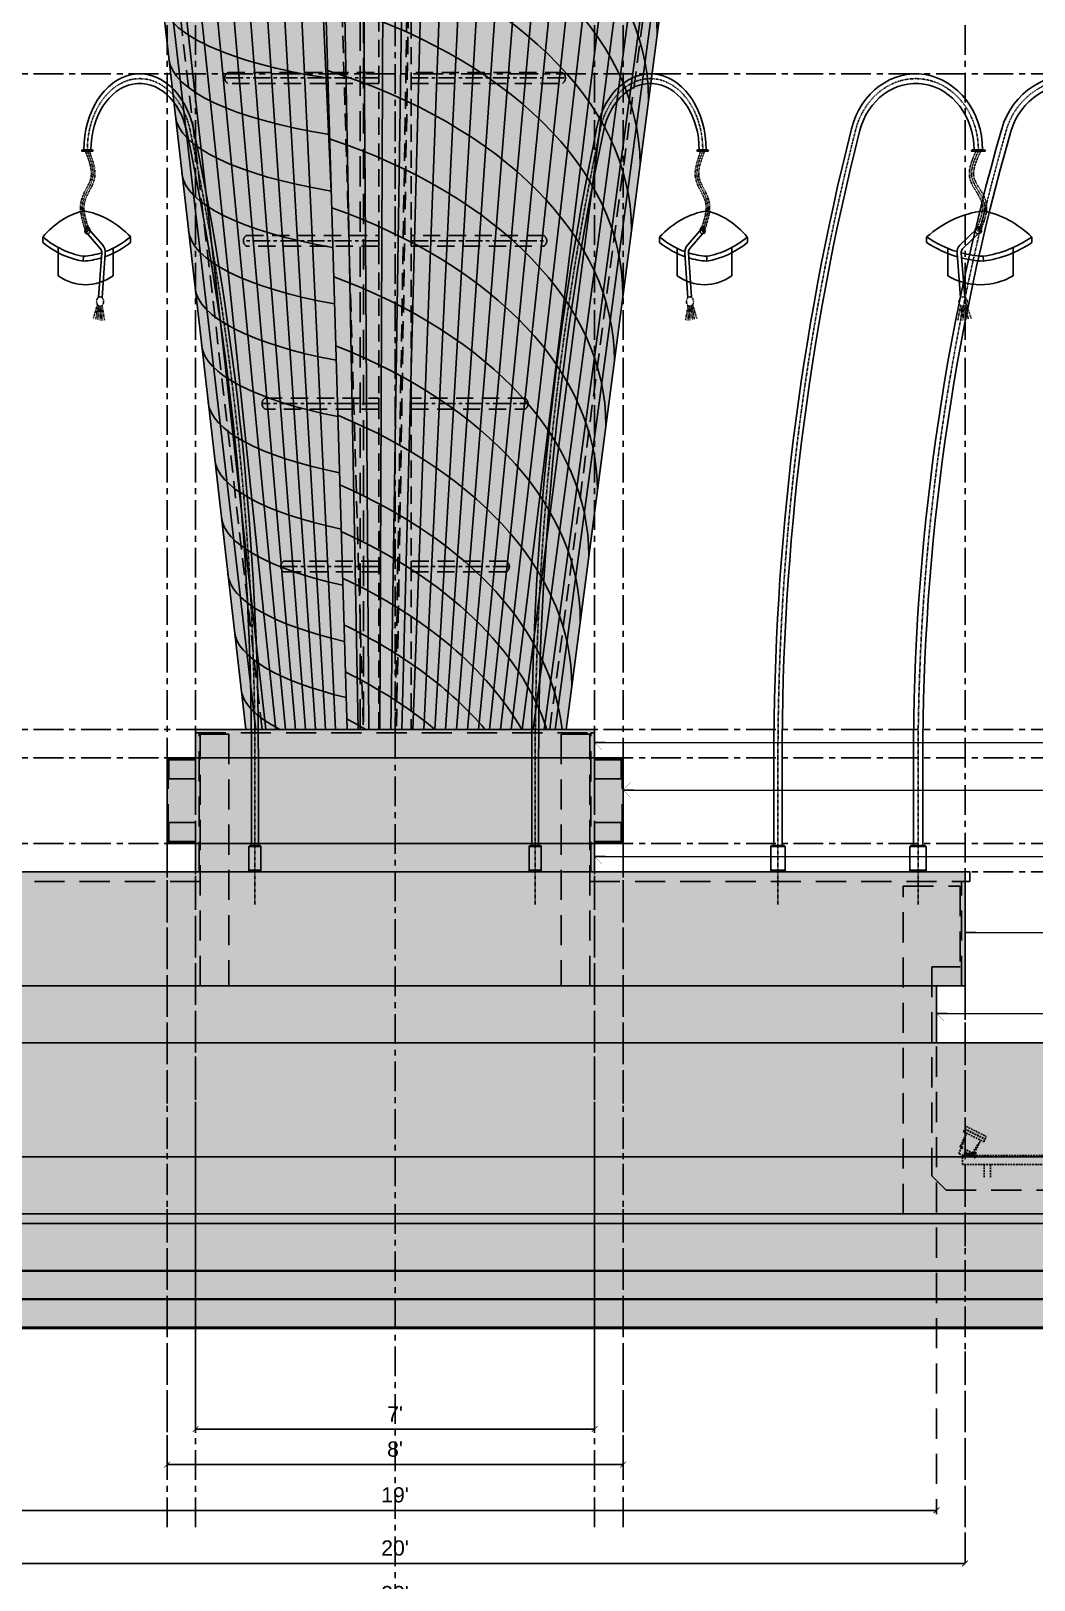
# Model space of a CAD drawing. Header units: inches. Extents: x 50027 to 54188, y -4291 to 1318.
# Drawn here: x 51732.9 to 51944.1, y 677.1 to 1003.3 of the extents above; entities that cross this region are included whole.
import ezdxf

# ---------------------------------------------------------------- set-up
doc = ezdxf.new("R2010")
doc.units = ezdxf.units.IN
doc.linetypes.add('CENTER', pattern=[2, 1.25, -0.25, 0.25, -0.25])
doc.linetypes.add('HIDDEN', pattern=[9.525, 6.35, -3.175])
for name, color, linetype, lineweight in [('05--TEXT-3', 3, 'Continuous', 35), ('06--LINE-4', 4, 'Continuous', 40), ('06--LINE-5', 5, 'Continuous', 50), ('07--DIM-2', 2, 'Continuous', 25)]:
    doc.layers.add(name, color=color, linetype=linetype, lineweight=lineweight)
for name, color, linetype in [('06--LINE-1 HID', 2, 'HIDDEN'), ('06--LINE-2', 2, 'Continuous'), ('06--LINE-3', 3, 'Continuous'), ('axes', 40, 'CENTER'), ('PROIETTORI', 175, 'Continuous'), ('ROAD CL', 251, 'CENTER'), ('roads & footpath', 161, 'Continuous'), ('WALL HATCH EXIST', 253, 'Continuous'), ('water hatch', 121, 'Continuous')]:
    doc.layers.add(name, color=color, linetype=linetype)
doc.styles.add('3-16', font='arial.ttf')
doc.styles.add('TIME NEW', font='times.ttf')
doc.dimstyles.new('3-8 LEADER', dxfattribs={"dimscale": 0.4, "dimtxt": 8, "dimasz": 4, "dimexe": 6, "dimexo": 6, "dimgap": 0, "dimtad": 0, "dimdec": 0, "dimzin": 12, "dimdsep": 46, "dimlunit": 4, "dimtxsty": 'TIME NEW', "dimblk": 'DIM AERO', "dimcen": 0, "dimdle": 20, "dimclrd": 1, "dimclre": 9, "dimclrt": 2, "dimadec": 0, "dimazin": 0, "dimtfac": 1, "dimtdec": 0, "dimtofl": 0, "dimtmove": 1, "dimatfit": 3, "dimldrblk": 'DIM AERO', "dimfxl": 1, "dimtvp": 0.75, "dimtolj": 1, "dimtzin": 12, "dimlwd": 18, "dimlwe": 18, "dimarcsym": 1})
doc.dimstyles.new('Copy of 3-8', dxfattribs={"dimscale": 0.4, "dimtxt": 8, "dimasz": 3, "dimexe": 2, "dimexo": 2, "dimgap": 4, "dimtad": 1, "dimdec": 4, "dimzin": 0, "dimdsep": 46, "dimlunit": 4, "dimtxsty": '3-16', "dimblk": 'ARCHTICK', "dimcen": 12, "dimclrd": 1, "dimclre": 252, "dimclrt": 2, "dimadec": 3, "dimazin": 0, "dimtfac": 1, "dimtdec": 4, "dimtofl": 0, "dimtmove": 2, "dimatfit": 3, "dimldrblk": 'AERO', "dimfxl": 0.18, "dimtolj": 1, "dimtzin": 0, "dimarcsym": 1})

# ---------------------------------------------------------------- blocks, each defined once
blk = doc.blocks.new('Street Lamp 3_side_cad-block.com')
at = {"color": 0, "linetype": 'ByBlock'}
for p, q in [((1550, 5067), (1543, 5058)), ((1543, 5058), (1656, 5058)), ((1550, 5067), (1650, 5067)), ((1656, 5058), (1650, 5067)), ((1187, 4455), (1187, 4417)), ((2026, 4455), (2026, 4416)), ((1638, 4320), (1640, 4287)), ((-50, 185), (-57, 177)), ((-57, 177), (-57, 12)), ((-57, 177), (57, 177)), ((-50, 185), (50, 185)), ((57, 177), (50, 185)), ((57, 177), (57, 12)), ((-57, 12), (57, 12)), ((-57, 12), (-57, 0)), ((-57, 0), (57, 0)), ((57, 12), (57, 0))]:
    blk.add_line(p, q, dxfattribs=at)
for points in [[(-33, 185), (-33, 796, -0.069891), (587, 5214, -0.86935), (1633, 5067)], [(33, 185), (33, 796, -0.069891), (651, 5195, -0.86935), (1566, 5067)], [(1458, 4029), (1430, 4341, -0.243329), (1453, 4398), (1591, 4516, -0.834867), (1613, 4491), (1474, 4372, 0.243329), (1463, 4344), (1492, 4032)], [(1355, 4375), (1355, 4183, 0.240173), (1878, 4183), (1878, 4381)]]:
    blk.add_lwpolyline(points, format="xyb", dxfattribs=at)
for centre, radius, start, end in [((1754, 3709), 938, 97.1041, 127.2467), ((1498, 3843), 808, 49.2203, 80.0416), ((1675, 5266), 946, 238.9425, 254.9086), ((1675, 5266), 980, 240.1095, 255.631), ((1525, 5272), 958, 276.7866, 301.5525), ((1525, 5272), 992, 276.635, 300.3771), ((1675, 5266), 946, 257.0471, 267.7823), ((1675, 5266), 980, 257.6883, 267.9358)]:
    blk.add_arc(centre, radius, start, end, dxfattribs=at)
at = {"layer": 'axes', "ltscale": 0.1}
for p, q in [((1459, 3974), (1436, 3871)), ((1469, 3970), (1459, 3866)), ((1478, 3968), (1477, 3867)), ((1489, 3970), (1501, 3873)), ((1497, 3975), (1520, 3878)), ((1504, 3981), (1543, 3884))]:
    blk.add_line(p, q, dxfattribs=at)
at = {"layer": 'axes'}
blk.add_lwpolyline([(0, -228), (0, 796, -0.069891), (619, 5204, -0.86935), (1600, 5067)], format="xyb", dxfattribs=at)
at = {"layer": 'axes', "ltscale": 0.1}
for centre, radius in [((1600, 4502), 25.6), ((1478, 4002), 33.3)]:
    blk.add_circle(centre, radius, dxfattribs=at)
blk.add_arc((1607, 4519), 25.4, 204.6743, 286.8744, dxfattribs=at)
for points, knots in [([(1581, 5058), (1577, 5051), (1574, 5044), (1561, 5018), (1552, 4998), (1538, 4962), (1533, 4945), (1528, 4915), (1527, 4902), (1529, 4879), (1531, 4869), (1537, 4850), (1541, 4840), (1557, 4809), (1573, 4789), (1601, 4749), (1614, 4729), (1627, 4700), (1630, 4689), (1633, 4667), (1633, 4656), (1628, 4619), (1619, 4591), (1601, 4545), (1593, 4527), (1584, 4509)], [0.228308, 0.228308, 0.228308, 0.228308, 0.860012, 0.860012, 2.580036, 2.580036, 4.048666, 4.048666, 5.185786, 5.185786, 6.0401, 6.0401, 6.894414, 6.894414, 9.013966, 9.013966, 11.133518, 11.133518, 12.342233, 12.342233, 13.550949, 13.550949, 16.161355, 16.161355, 17.7844, 17.7844, 17.7844, 17.7844]), ([(1600, 5058), (1566, 4993), (1501, 4865), (1691, 4706), (1631, 4571), (1600, 4502), (1599, 4500), (1598, 4498), (1597, 4496)], [0, 0, 0, 0, 5.848064, 11.612792, 17.7844, 17.7844, 17.7844, 17.953065, 17.953065, 17.953065, 17.953065]), ([(1618, 5058), (1617, 5056), (1616, 5053), (1615, 5051), (1615, 5051), (1615, 5051), (1614, 5050), (1610, 5041), (1605, 5031), (1591, 5003), (1582, 4985), (1570, 4951), (1565, 4936), (1561, 4908), (1561, 4895), (1564, 4875), (1566, 4867), (1573, 4851), (1578, 4842), (1595, 4813), (1613, 4791), (1637, 4755), (1644, 4743), (1655, 4720), (1659, 4710), (1664, 4690), (1665, 4680), (1667, 4641), (1661, 4613), (1642, 4557), (1630, 4529), (1617, 4499), (1616, 4497), (1615, 4495)], [-0.228644, -0.228644, -0.228644, -0.228644, -0.01599, -0.01599, -0.01599, 0, 0, 0, 0.860141, 0.860141, 2.580423, 2.580423, 4.083382, 4.083382, 5.517358, 5.517358, 6.442004, 6.442004, 7.366651, 7.366651, 9.730705, 9.730705, 10.950053, 10.950053, 11.835595, 11.835595, 12.721136, 12.721136, 15.157543, 15.157543, 17.59395, 17.59395, 17.7844, 17.7844, 17.7844, 17.7844])]:
    blk.add_open_spline(points, degree=3, knots=knots, dxfattribs=at)
blk = doc.blocks.new('DEGREE MONO')
at = {"layer": 'WALL HATCH EXIST'}
h = blk.add_hatch(color=256, dxfattribs=at)
h.dxf.hatch_style = 1
h.set_gradient(color1=(76, 153, 153), color2=(125, 191, 191), rotation=180, one_color=1, tint=0.62, name='CURVED')
edge = h.paths.add_edge_path()
edge.add_ellipse((-68.29, 480), major_axis=(194.22, 0), ratio=0.617863, start_angle=360, end_angle=440.235)
edge.add_line((-35.35, 598.26), (-17.67, 0))
edge.add_line((-17.67, 0), (63, 0))
edge.add_line((63, 0), (125.93, 480))
h = blk.add_hatch(color=256, dxfattribs=at)
h.dxf.hatch_style = 1
h.set_gradient(color1=(76, 153, 153), color2=(214, 214, 214), rotation=180, tint=1, name='CURVED')
edge = h.paths.add_edge_path()
edge.add_ellipse((7.97, 480), major_axis=(117.96, 0), ratio=0.281619, start_angle=543.6981, end_angle=610.7457, ccw=False)
edge.add_line((-109.74, 477.86), (-54.97, 0))
edge.add_line((-54.97, 0), (-17.67, 0))
edge.add_line((-17.67, 0), (-30.93, 448.64))
at = {"color": 251}
for p, q in [((-13.64, 0), (-24.57, 596.92)), ((-13.85, 595.19), (-9.61, 0)), ((-5.57, 0), (-3.2, 593.06)), ((7.36, 590.52), (-1.54, 0)), ((2.49, 0), (17.81, 587.56)), ((28.13, 584.17), (6.53, 0)), ((10.56, 0), (38.29, 580.32)), ((48.25, 576), (14.6, 0)), ((18.63, 0), (57.98, 571.18)), ((67.44, 565.83), (22.66, 0)), ((26.7, 0), (76.56, 559.94)), ((85.28, 553.46), (30.73, 0)), ((34.76, 0), (93.51, 546.38)), ((101.14, 538.66), (38.8, 0)), ((42.83, 0), (108.05, 530.28)), ((114.09, 521.26), (46.86, 0)), ((50.9, 0), (119.07, 511.61)), ((122.81, 501.42), (54.93, 0)), ((58.97, 0), (125.14, 490.82))]:
    blk.add_line(p, q, dxfattribs=at)
at = {"color": 250}
for p, q in [((-51.3, 0), (-106.21, 471.66)), ((-99.63, 466.39), (-47.64, 0)), ((-43.97, 0), (-92.16, 462.44)), ((-84.32, 459.31), (-40.31, 0)), ((-36.64, 0), (-76.26, 456.74)), ((-68.09, 454.61), (-32.98, 0)), ((-29.31, 0), (-59.83, 452.82)), ((-51.51, 451.31), (-25.65, 0)), ((-21.99, 0), (-43.15, 450.06)), ((-34.76, 449.04), (-23.53, 198.13))]:
    blk.add_line(p, q, dxfattribs=at)
at = {"color": 251}
for centre, start_param, end_param in [((-97.66, 256), 6.283185, 7.490197), ((-100.8, 232), 6.283185, 7.468713), ((-103.95, 208), 6.283185, 7.44703), ((-107.1, 184), 6.283185, 7.425132), ((-110.24, 160), 6.283185, 7.403001), ((-113.39, 136), 6.283185, 7.38062), ((-116.53, 112), 6.283185, 7.357966), ((-119.68, 88), 6.283185, 7.335019), ((-122.83, 64), 6.283185, 7.311754), ((-125.97, 40), 6.283185, 7.288144), ((-129.12, 16), 6.283185, 7.26416), ((-132.27, -8), 6.349901, 7.239768), ((-134.36, -24), 6.484543, 7.223262), ((-136.46, -40), 6.623022, 7.206548), ((-138.56, -56), 6.768703, 7.18961), ((-140.66, -72), 6.926686, 7.172437), ((-142.75, -88), 7.106397, 7.155011)]:
    blk.add_ellipse(centre, major_axis=(194.22, 0), ratio=0.617863, start_param=start_param, end_param=end_param, dxfattribs=at)
at = {"color": 250}
for centre, end_param in [((32.15, 269.03), 10.492048), ((34.57, 247.93), 10.474505), ((36.99, 226.83), 10.45678), ((39.41, 205.73), 10.438862), ((41.83, 184.64), 10.420738), ((44.25, 163.54), 10.402394), ((46.66, 142.44), 10.383817), ((49.08, 121.34), 10.36499), ((51.5, 100.25), 10.345896), ((53.92, 79.15), 10.326515), ((56.34, 58.05), 10.306828), ((58.76, 36.95), 10.28681), ((61.18, 15.86), 9.922339)]:
    blk.add_ellipse(centre, major_axis=(117.96, 0), ratio=0.281619, start_param=9.452686, end_param=end_param, dxfattribs=at)
at = {"layer": '06--LINE-1 HID'}
for p, q in [((-29.35, 598.26), (-11.67, 0)), ((-48.97, 0), (-103.99, 480)), ((57, 0), (120.25, 482.45)), ((0, 0), (7.42, 446.78)), ((0.55, 1.21), (7.97, 447.99))]:
    blk.add_line(p, q, dxfattribs=at)
at = {"layer": '06--LINE-1 HID', "color": 1}
blk.add_lwpolyline([(-6, 480), (6, 480), (6, 0), (-6, 0)], close=True, dxfattribs=at)
for points in [[(-61.65, 242), (-6, 242), (-6, 238), (-61.65, 238, -0.557898)], [(61.65, 242), (6, 242), (6, 238), (61.65, 238, 0.557898)], [(-54.77, 182), (-6, 182), (-6, 178), (-54.77, 178, -0.557898)], [(54.77, 182), (6, 182), (6, 178), (54.77, 178, 0.557898)], [(-47.89, 122), (-6, 122), (-6, 118), (-47.89, 118, -0.557898)], [(47.89, 122), (6, 122), (6, 118), (47.89, 118, 0.557898)], [(-41.01, 62), (-6, 62), (-6, 58), (-41.01, 58, -0.557898)], [(41.01, 62), (6, 62), (6, 58), (41.01, 58, 0.557898)]]:
    blk.add_lwpolyline(points, format="xyb", close=True, dxfattribs=at)
at = {"layer": '06--LINE-2'}
blk.add_line((-54.97, 0), (-109.99, 480), dxfattribs=at)
at = {"layer": '06--LINE-3'}
for p, q in [((-35.35, 598.26), (-17.67, 0)), ((63, 0), (125.93, 480))]:
    blk.add_line(p, q, dxfattribs=at)
at = {"layer": 'ROAD CL', "color": 1, "ltscale": 5}
for p, q in [((-6, 240), (-62.76, 240)), ((6, 240), (62.76, 240)), ((-6, 180), (-55.88, 180)), ((6, 180), (55.88, 180)), ((-6, 120), (-49.01, 120)), ((6, 120), (49.01, 120)), ((-6, 60), (-42.13, 60)), ((6, 60), (42.13, 60))]:
    blk.add_line(p, q, dxfattribs=at)
blk = doc.blocks.new('_ArchTick')
at = {"color": 0, "const_width": 0.15}
blk.add_lwpolyline([(-0.5, -0.5), (0.5, 0.5)], dxfattribs=at)
blk = doc.blocks.new('*D23')
at = {"layer": '07--DIM-2', "color": 252, "linetype": 'HIDDEN', "lineweight": -2, "transparency": 16777216}
for p, q in [((51761.55, 831.44), (51761.55, 700.65)), ((51857.55, 831.44), (51857.55, 700.65))]:
    blk.add_line(p, q, dxfattribs=at)
at = {"layer": '07--DIM-2', "color": 1, "lineweight": -2, "transparency": 16777216}
blk.add_line((51761.55, 701.45), (51857.55, 701.45), dxfattribs=at)
at = {"layer": 'Defpoints', "color": 0, "transparency": 16777216}
for p in [(51761.55, 832.24), (51857.55, 832.24), (51857.55, 701.45)]:
    blk.add_point(p, dxfattribs=at)
at = {"layer": '07--DIM-2', "color": 1, "lineweight": -2, "transparency": 16777216, "xscale": 1.2, "yscale": 1.2, "zscale": 1.2, "rotation": 180}
blk.add_blockref('_ArchTick', (51761.55, 701.45), dxfattribs=at)
at = {"layer": '07--DIM-2', "color": 1, "lineweight": -2, "transparency": 16777216, "xscale": 1.2, "yscale": 1.2, "zscale": 1.2}
blk.add_blockref('_ArchTick', (51857.55, 701.45), dxfattribs=at)
at = {"layer": '07--DIM-2', "color": 2, "transparency": 16777216, "insert": (51809.55, 704.69), "char_height": 3.2, "attachment_point": 5, "style": '3-16'}
blk.add_mtext("\\A1;8'", dxfattribs=at)
blk = doc.blocks.new('AERO')
blk.add_line((0, 0), (-1, 0))
blk.add_lwpolyline([(-0.71, 0.71), (0, 0), (-0.71, -0.71)])
blk = doc.blocks.new('*D24')
at = {"layer": '07--DIM-2', "color": 252, "linetype": 'HIDDEN', "lineweight": -2, "transparency": 16777216}
for p, q in [((51689.55, 801.44), (51689.55, 679.84)), ((51929.55, 801.44), (51929.55, 679.84))]:
    blk.add_line(p, q, dxfattribs=at)
at = {"layer": '07--DIM-2', "color": 1, "lineweight": -2, "transparency": 16777216}
blk.add_line((51689.55, 680.64), (51929.55, 680.64), dxfattribs=at)
at = {"layer": 'Defpoints', "color": 0, "transparency": 16777216}
for p in [(51689.55, 802.24), (51929.55, 802.24), (51929.55, 680.64)]:
    blk.add_point(p, dxfattribs=at)
at = {"layer": '07--DIM-2', "color": 1, "lineweight": -2, "transparency": 16777216, "xscale": 1.2, "yscale": 1.2, "zscale": 1.2, "rotation": 180}
blk.add_blockref('_ArchTick', (51689.55, 680.64), dxfattribs=at)
at = {"layer": '07--DIM-2', "color": 1, "lineweight": -2, "transparency": 16777216, "xscale": 1.2, "yscale": 1.2, "zscale": 1.2}
blk.add_blockref('_ArchTick', (51929.55, 680.64), dxfattribs=at)
at = {"layer": '07--DIM-2', "color": 2, "transparency": 16777216, "insert": (51809.55, 683.87), "char_height": 3.2, "attachment_point": 5, "style": '3-16'}
blk.add_mtext("\\A1;20'", dxfattribs=at)
blk = doc.blocks.new('*D52')
at = {"layer": '07--DIM-2', "color": 252, "linetype": 'HIDDEN', "lineweight": -2, "transparency": 16777216}
for p, q in [((51605.55, 765.44), (51605.55, 657.86)), ((52013.55, 765.44), (52013.55, 657.86))]:
    blk.add_line(p, q, dxfattribs=at)
at = {"layer": '07--DIM-2', "color": 1, "lineweight": -2, "transparency": 16777216}
blk.add_line((52013.55, 658.66), (51605.55, 658.66), dxfattribs=at)
at = {"layer": 'Defpoints', "color": 0, "transparency": 16777216}
for p in [(51605.55, 766.24), (52013.55, 766.24), (51605.55, 658.66)]:
    blk.add_point(p, dxfattribs=at)
at = {"layer": '07--DIM-2', "color": 1, "lineweight": -2, "transparency": 16777216, "xscale": 1.2, "yscale": 1.2, "zscale": 1.2, "rotation": 180}
blk.add_blockref('_ArchTick', (51605.55, 658.66), dxfattribs=at)
at = {"layer": '07--DIM-2', "color": 1, "lineweight": -2, "transparency": 16777216, "xscale": 1.2, "yscale": 1.2, "zscale": 1.2}
blk.add_blockref('_ArchTick', (52013.55, 658.66), dxfattribs=at)
at = {"layer": '07--DIM-2', "color": 2, "transparency": 16777216, "insert": (51809.55, 661.9), "char_height": 3.2, "attachment_point": 5, "style": '3-16'}
blk.add_mtext("\\A1;34'", dxfattribs=at)
blk = doc.blocks.new('*D53')
at = {"layer": '07--DIM-2', "color": 252, "linetype": 'HIDDEN', "lineweight": -2, "transparency": 16777216}
for p, q in [((51611.55, 759.44), (51611.55, 670.25)), ((52007.55, 759.44), (52007.55, 670.25))]:
    blk.add_line(p, q, dxfattribs=at)
at = {"layer": '07--DIM-2', "color": 1, "lineweight": -2, "transparency": 16777216}
blk.add_line((51611.55, 671.05), (52007.55, 671.05), dxfattribs=at)
at = {"layer": 'Defpoints', "color": 0, "transparency": 16777216}
for p in [(51611.55, 760.24), (52007.55, 760.24), (52007.55, 671.05)]:
    blk.add_point(p, dxfattribs=at)
at = {"layer": '07--DIM-2', "color": 1, "lineweight": -2, "transparency": 16777216, "xscale": 1.2, "yscale": 1.2, "zscale": 1.2, "rotation": 180}
blk.add_blockref('_ArchTick', (51611.55, 671.05), dxfattribs=at)
at = {"layer": '07--DIM-2', "color": 1, "lineweight": -2, "transparency": 16777216, "xscale": 1.2, "yscale": 1.2, "zscale": 1.2}
blk.add_blockref('_ArchTick', (52007.55, 671.05), dxfattribs=at)
at = {"layer": '07--DIM-2', "color": 2, "transparency": 16777216, "insert": (51809.55, 674.28), "char_height": 3.2, "attachment_point": 5, "style": '3-16'}
blk.add_mtext("\\A1;33'", dxfattribs=at)
blk = doc.blocks.new('*D54')
at = {"layer": '07--DIM-2', "color": 252, "linetype": 'HIDDEN', "lineweight": -2, "transparency": 16777216}
for p, q in [((51695.55, 789.44), (51695.55, 691.02)), ((51923.55, 789.44), (51923.55, 691.02))]:
    blk.add_line(p, q, dxfattribs=at)
at = {"layer": '07--DIM-2', "color": 1, "lineweight": -2, "transparency": 16777216}
blk.add_line((51695.55, 691.82), (51923.55, 691.82), dxfattribs=at)
at = {"layer": 'Defpoints', "color": 0, "transparency": 16777216}
for p in [(51695.55, 790.24), (51923.55, 790.24), (51923.55, 691.82)]:
    blk.add_point(p, dxfattribs=at)
at = {"layer": '07--DIM-2', "color": 1, "lineweight": -2, "transparency": 16777216, "xscale": 1.2, "yscale": 1.2, "zscale": 1.2, "rotation": 180}
blk.add_blockref('_ArchTick', (51695.55, 691.82), dxfattribs=at)
at = {"layer": '07--DIM-2', "color": 1, "lineweight": -2, "transparency": 16777216, "xscale": 1.2, "yscale": 1.2, "zscale": 1.2}
blk.add_blockref('_ArchTick', (51923.55, 691.82), dxfattribs=at)
at = {"layer": '07--DIM-2', "color": 2, "transparency": 16777216, "insert": (51809.55, 695.06), "char_height": 3.2, "attachment_point": 5, "style": '3-16'}
blk.add_mtext("\\A1;19'", dxfattribs=at)
blk = doc.blocks.new('*D55')
at = {"layer": '07--DIM-2', "color": 252, "linetype": 'HIDDEN', "lineweight": -2, "transparency": 16777216}
for p, q in [((51767.55, 825.44), (51767.55, 708.11)), ((51851.55, 825.44), (51851.55, 708.11))]:
    blk.add_line(p, q, dxfattribs=at)
at = {"layer": '07--DIM-2', "color": 1, "lineweight": -2, "transparency": 16777216}
blk.add_line((51767.55, 708.91), (51851.55, 708.91), dxfattribs=at)
at = {"layer": 'Defpoints', "color": 0, "transparency": 16777216}
for p in [(51767.55, 826.24), (51851.55, 826.24), (51851.55, 708.91)]:
    blk.add_point(p, dxfattribs=at)
at = {"layer": '07--DIM-2', "color": 1, "lineweight": -2, "transparency": 16777216, "xscale": 1.2, "yscale": 1.2, "zscale": 1.2, "rotation": 180}
blk.add_blockref('_ArchTick', (51767.55, 708.91), dxfattribs=at)
at = {"layer": '07--DIM-2', "color": 1, "lineweight": -2, "transparency": 16777216, "xscale": 1.2, "yscale": 1.2, "zscale": 1.2}
blk.add_blockref('_ArchTick', (51851.55, 708.91), dxfattribs=at)
at = {"layer": '07--DIM-2', "color": 2, "transparency": 16777216, "insert": (51809.55, 712.11), "char_height": 3.2, "attachment_point": 5, "style": '3-16'}
blk.add_mtext("\\A1;7'", dxfattribs=at)
blk = doc.blocks.new('FOUNTAIN')
at = {"layer": 'PROIETTORI', "linetype": 'ByBlock'}
for p, q in [((1017.2, 206.6, -1.1), (946.2, 171.4, -1.1)), ((950.5, 162.7, -1.1), (946.2, 171.4, -1.1)), ((1021.5, 197.9, -1.1), (950.5, 162.7, -1.1)), ((1022, 196.9, -1.1), (951, 161.6, -1.1)), ((1026.4, 188.1, -1.1), (955.3, 152.9, -1.1)), ((1033.2, 132.7, -1.1), (1016.2, 183.1, -1.1)), ((1037.6, 137.8, -1.1), (1018, 177.2, -1.1)), ((1026.4, 188.1, -1.1), (1022, 196.9, -1.1)), ((955.3, 152.9, -1.1), (951, 161.6, -1.1)), ((995.4, 113.9, -1.1), (965.5, 157.9, -1.1)), ((988.6, 113.5, -1.1), (969.1, 153, -1.1)), ((981.9, 100.3, -1.1), (984.9, 114.1, -1.1)), ((1004.8, 112.6, -1.1), (982.4, 101.5, -1.1)), ((983.8, 116.4, -1.1), (983.8, 104.4, -1.1)), ((985.2, 113.5, -1.1), (984.9, 114.1, -1.1)), ((1009.1, 104.1, -1.1), (986.6, 113, -1.1)), ((990.6, 115, -1.1), (990.6, 104.4, -1.1)), ((995.4, 113.9, -1.1), (992.2, 112.3, -1.1)), ((1033.2, 132.7, -1.1), (995.4, 113.9, -1.1)), ((995.4, 113.9, -1.1), (997.7, 109.1, -1.1)), ((1002, 100.6, -1.1), (1004.3, 115.8, -1.1)), ((1006.3, 112.2, -1.1), (1009.5, 105.5, -1.1)), ((1020.4, 100.8, -1.1), (1007.9, 114.6, -1.1)), ((1015.8, 115.4, -1.1), (1015.5, 111.1, -1.1)), ((1015.5, 111.1, -1.1), (1019, 108.8, -1.1)), ((1019.6, 117.3, -1.1), (1015.8, 115.4, -1.1)), ((1023.2, 114.9, -1.1), (1019.6, 117.3, -1.1)), ((1021.9, 110.2, -1.1), (1022.9, 110.7, -1.1)), ((1022.9, 110.7, -1.1), (1023.2, 114.9, -1.1)), ((1041, 111, -1.1), (1023.5, 102.4, -1.1)), ((1033.2, 132.7, -1.1), (1036.4, 134.2, -1.1)), ((1033.2, 132.7, -1.1), (1042.2, 114.6, -1.1)), ((932.2, 72.7, -1.1), (932.2, 27.7, -1.1)), ((953.4, 72.7, -1.1), (953.4, 27.7, -1.1))]:
    blk.add_line(p, q, dxfattribs=at)
at = {"layer": 'PROIETTORI', "linetype": 'ByBlock', "elevation": -1.1}
blk.add_lwpolyline([(987.6, 100.5), (989.1, 99.3), (988.7, 117.3), (986.9, 116.6), (985.3, 97.9), (985.7, 99.9)], close=True, dxfattribs=at)
blk.add_lwpolyline([(541, 72.7), (1029.8, 72.7), (1029.8, 104.4), (541, 104.4)], dxfattribs=at)
at = {"layer": 'PROIETTORI', "linetype": 'ByBlock'}
blk.add_circle((987.2, 98.6, -1.1), 1.72, dxfattribs=at)
for centre, radius, start, end in [((986.2, 113.9, -1.1), 1.06, 206.3728, 296.3728), ((991, 114.7, -1.1), 2.64, 206.3728, 296.3728), ((1006.7, 117, -1.1), 2.64, 206.3728, 296.3728), ((1005.3, 111.7, -1.1), 1.06, 26.3728, 116.3728), ((1019.4, 113, -1.1), 2.64, 325.4167, 251.28), ((1019.4, 113, -1.1), 1.59, 25.9383, 205.9383), ((1035.2, 136.6, -1.1), 2.64, 296.3728, 26.3728), ((1039.8, 113.4, -1.1), 2.64, 296.3728, 26.3728), ((982.9, 100.6, -1.1), 1.06, 116.3728, 194.3703), ((1008.6, 105.1, -1.1), 1.06, 296.3728, 26.3728)]:
    blk.add_arc(centre, radius, start, end, dxfattribs=at)
for points, knots in [([(1017.9, 112.4, -1.1), (1018.8, 109.6, -1.1), (1020.6, 104, -1.1), (1020.3, 117.7, -1.1), (1014.9, 104.4, -1.1)], [0, 0, 0, 0, 16.740656, 33.286525, 33.286525, 33.286525, 33.286525]), ([(1020.8, 113.7, -1.1), (1021.1, 113, -1.1), (1021.2, 112.6, -1.1), (1021.5, 111.6, -1.1), (1021.7, 110.9, -1.1), (1022.2, 109.1, -1.1), (1022.5, 108.1, -1.1), (1022.9, 106.2, -1.1), (1023.1, 105.4, -1.1), (1023.3, 103.4, -1.1), (1023.4, 102.3, -1.1), (1023.5, 99.9, -1.1), (1023.4, 98.7, -1.1), (1023.1, 117.1, -1.1), (1023.1, 116.8, -1.1), (1018.8, 104.4, -1.1)], [0, 0, 0, 0, 2.046107, 2.046107, 6.138321, 6.138321, 11.916812, 11.916812, 16.054552, 16.054552, 21.748352, 21.748352, 27.442153, 27.442153, 29.191208, 29.191208, 29.191208, 29.191208])]:
    blk.add_open_spline(points, degree=3, knots=knots, dxfattribs=at)
blk = doc.blocks.new('DIM AERO')
at = {"color": 2}
blk.add_line((0, 0), (-1.41, 0), dxfattribs=at)
at = {"color": 2, "const_width": 0.01}
blk.add_lwpolyline([(-1, -1), (0, 0), (-1, 1)], dxfattribs=at)

msp = doc.modelspace()

# ---------------------------------------------------------------- hatches: boundary and pattern name
at = {"layer": 'water hatch'}
h = msp.add_hatch(color=256, dxfattribs=at)
h.dxf.hatch_style = 1
h.set_gradient(color1=(173, 173, 173), color2=(61, 61, 61), one_color=1, tint=0.24, name='INVCYLINDER')
h.paths.add_polyline_path([(51767.55147, 856.2442), (51851.55147, 856.2442), (51851.55147, 850.2442), (51767.55147, 850.2442)])
h.paths.add_polyline_path([(51767.55147, 832.2442), (51851.55147, 832.2442), (51851.55147, 826.2442), (51767.55147, 826.2442)])
h = msp.add_hatch(color=256, dxfattribs=at)
h.dxf.hatch_style = 1
h.set_gradient(color1=(0, 95, 127), color2=(235, 250, 255), one_color=1, tint=0.96, name='CYLINDER')
h.paths.add_polyline_path([(51761.55147, 850.2442), (51857.55147, 850.2442), (51857.55147, 832.2442), (51761.55147, 832.2442)])
h = msp.add_hatch(color=256, dxfattribs=at)
h.dxf.hatch_style = 1
h.set_gradient(color1=(132, 132, 132), color2=(163, 163, 163), one_color=1, tint=0.64, name='CYLINDER')
h.paths.add_polyline_path([(51689.55147, 826.2442), (51929.55147, 826.2442), (51929.55147, 802.2442), (51689.55147, 802.2442)])
h = msp.add_hatch(color=256, dxfattribs=at)
h.dxf.hatch_style = 1
h.set_gradient(color1=(132, 132, 132), color2=(163, 163, 163), one_color=1, tint=0.64, name='CYLINDER')
h.paths.add_polyline_path([(51695.55147, 802.2442), (51923.55147, 802.2442), (51923.55147, 790.2442), (51695.55147, 790.2442)])
h = msp.add_hatch(color=256, dxfattribs=at)
h.dxf.hatch_style = 1
h.set_gradient(color1=(132, 132, 132), one_color=1, tint=1, name='CYLINDER')
h.paths.add_polyline_path([(51611.55147, 766.2442), (52007.55147, 766.2442), (52007.55147, 754.2442), (51611.55147, 754.2442)])
h.paths.add_polyline_path([(51605.55147, 790.2442), (52013.55147, 790.2442), (52013.55147, 766.2442), (51605.55147, 766.2442)])
h = msp.add_hatch(color=256, dxfattribs=at)
h.dxf.hatch_style = 1
h.set_gradient(color1=(173, 173, 173), color2=(163, 163, 163), one_color=1, tint=0.64, name='INVCYLINDER')
h.paths.add_polyline_path([(51569.55147, 754.2442), (52049.55147, 754.2442), (52049.55147, 752.2442), (51569.55147, 752.2442)])
h = msp.add_hatch(dxfattribs=at)
h.set_pattern_fill('GRASS', color=62, scale=0.05)
h.set_pattern_definition([(90, (-2543.1744, 4597.8953), (-0.898025612, 0.898025612), [0.238125, -1.557926224]), (45, (-2543.1744, 4597.8953), (-0.898025612, 0.898025612), [0.238125, -1.031875]), (135, (-2543.1744, 4597.8953), (-0.898025612, -0.898025612), [0.238125, -1.031875])])
h.paths.add_polyline_path([(51569.55147, 752.2442), (51491.55147, 742.24418), (52127.55137, 742.2442), (52049.55147, 752.2442)])
h = msp.add_hatch(color=256, dxfattribs=at)
h.dxf.hatch_style = 1
h.set_gradient(color1=(173, 173, 173), color2=(163, 163, 163), one_color=1, tint=0.64, name='INVCYLINDER')
h.paths.add_polyline_path([(51485.55147, 742.2442), (52133.55147, 742.2442), (52133.55147, 736.2442), (51485.55147, 736.2442)])
h = msp.add_hatch(color=256, dxfattribs=at)
h.dxf.hatch_style = 1
h.set_gradient(color1=(173, 173, 173), color2=(163, 163, 163), one_color=1, tint=0.64, name='INVCYLINDER')
h.paths.add_polyline_path([(51413.55147, 736.2442), (52205.55147, 736.2442), (52205.55147, 730.2442), (51413.55147, 730.2442)])

# ---------------------------------------------------------------- linework, layer by layer
at = {"layer": '06--LINE-1 HID', "color": 5}
msp.add_lwpolyline([(51802.23988, 1111.84411), (51802.88005, 1111.84411), (51802.88005, 856.2442), (51802.23988, 856.2442)], close=True, dxfattribs=at)
at = {"layer": '06--LINE-1 HID', "color": 150}
for points in [[(51851.55147, 855.4942), (51851.55147, 856.2442), (51767.55147, 856.2442), (51767.55147, 855.4942)], [(51768.30147, 855.4942), (51767.55147, 855.4942), (51767.55147, 826.2442), (51768.30147, 826.2442)], [(51774.55147, 802.2442), (51768.55147, 802.2442), (51768.55147, 855.2442), (51774.55147, 855.2442)], [(51844.55147, 802.2442), (51850.55147, 802.2442), (51850.55147, 855.2442), (51844.55147, 855.2442)], [(51850.80147, 855.4942), (51851.55147, 855.4942), (51851.55147, 826.2442), (51850.80147, 826.2442)], [(51767.30147, 832.2442), (51761.55147, 832.2442), (51761.55147, 850.2442), (51767.30147, 850.2442), (51767.30147, 849.8442), (51767.10147, 849.8442), (51767.10147, 850.0442), (51761.75147, 850.0442), (51761.75147, 832.4442), (51767.10147, 832.4442), (51767.10147, 832.6442), (51767.30147, 832.6442)], [(51761.95147, 845.8442), (51767.55147, 845.8442), (51767.55147, 849.8442), (51761.95147, 849.8442)], [(51857.15147, 845.8442), (51851.55147, 845.8442), (51851.55147, 849.8442), (51857.15147, 849.8442)], [(51851.80147, 832.2442), (51857.55147, 832.2442), (51857.55147, 850.2442), (51851.80147, 850.2442), (51851.80147, 849.8442), (51852.00147, 849.8442), (51852.00147, 850.0442), (51857.35147, 850.0442), (51857.35147, 832.4442), (51852.00147, 832.4442), (51852.00147, 832.6442), (51851.80147, 832.6442)], [(51761.95147, 836.6442), (51767.55147, 836.6442), (51767.55147, 832.6442), (51761.95147, 832.6442)], [(51857.15147, 836.6442), (51851.55147, 836.6442), (51851.55147, 832.6442), (51857.15147, 832.6442)], [(51768.55147, 824.2442), (51688.55147, 824.2442), (51688.55147, 826.2442), (51768.55147, 826.2442)], [(51850.55147, 824.2442), (51930.55147, 824.2442), (51930.55147, 826.2442), (51850.55147, 826.2442)], [(51916.55147, 754.2442), (51916.55147, 823.2442), (51928.55147, 823.2442), (51928.55147, 806.2442), (51922.55147, 806.2442), (51922.55147, 762.2442), (51925.55147, 759.2442), (51997.55147, 759.2442), (52000.55147, 762.2442), (52000.55147, 787.2442), (52012.55147, 787.2442), (52012.55147, 770.2442), (52006.55147, 770.2442), (52006.55147, 754.2442)], [(51928.80147, 824.2442), (51929.55147, 824.2442), (51929.55147, 802.2442), (51928.80147, 802.2442)]]:
    msp.add_lwpolyline(points, close=True, dxfattribs=at)
for points in [[(51765.75147, 850.0442), (51761.75147, 850.0442), (51761.75147, 846.0442, 0.414213562), (51761.95147, 846.2442), (51761.95147, 849.6442, -0.414213562), (51762.15147, 849.8442), (51765.55147, 849.8442, 0.414213562)], [(51853.35147, 850.0442), (51857.35147, 850.0442), (51857.35147, 846.0442, -0.414213562), (51857.15147, 846.2442), (51857.15147, 849.6442, 0.414213562), (51856.95147, 849.8442), (51853.55147, 849.8442, -0.414213562)], [(51765.75147, 832.4442), (51761.75147, 832.4442), (51761.75147, 836.4442, -0.414213562), (51761.95147, 836.2442), (51761.95147, 832.8442, 0.414213562), (51762.15147, 832.6442), (51765.55147, 832.6442, -0.414213562)], [(51853.35147, 832.4442), (51857.35147, 832.4442), (51857.35147, 836.4442, 0.414213562), (51857.15147, 836.2442), (51857.15147, 832.8442, -0.414213562), (51856.95147, 832.6442), (51853.55147, 832.6442, 0.414213562)]]:
    msp.add_lwpolyline(points, format="xyb", close=True, dxfattribs=at)
at = {"layer": '06--LINE-2'}
for points in [[(51767.55147, 856.2442), (51851.55147, 856.2442), (51851.55147, 850.2442), (51767.55147, 850.2442)], [(51761.55147, 850.2442), (51857.55147, 850.2442), (51857.55147, 832.2442), (51761.55147, 832.2442)], [(51767.55147, 832.2442), (51851.55147, 832.2442), (51851.55147, 826.2442), (51767.55147, 826.2442)], [(51689.55147, 826.2442), (51929.55147, 826.2442), (51929.55147, 802.2442), (51689.55147, 802.2442)]]:
    msp.add_lwpolyline(points, close=True, dxfattribs=at)
at = {"layer": '06--LINE-3'}
for points in [[(51605.55147, 790.2442), (52013.55147, 790.2442), (52013.55147, 766.2442), (51605.55147, 766.2442)], [(51611.55147, 766.2442), (52007.55147, 766.2442), (52007.55147, 754.2442), (51611.55147, 754.2442)], [(51569.55147, 754.2442), (52049.55147, 754.2442), (52049.55147, 752.2442), (51569.55147, 752.2442)], [(51569.55147, 752.2442), (51491.55147, 742.24418), (52127.55137, 742.2442), (52049.55147, 752.2442)]]:
    msp.add_lwpolyline(points, close=True, dxfattribs=at)
at = {"layer": '06--LINE-4'}
for points in [[(51485.55147, 742.2442), (52133.55147, 742.2442), (52133.55147, 736.2442), (51485.55147, 736.2442)], [(51413.55147, 736.2442), (52205.55147, 736.2442), (52205.55147, 730.2442), (51413.55147, 730.2442)]]:
    msp.add_lwpolyline(points, close=True, dxfattribs=at)
at = {"layer": '06--LINE-5'}
msp.add_line((51173.46549, 730.2442), (52445.63744, 730.2442), dxfattribs=at)
at = {"layer": '07--DIM-2'}
msp.add_lwpolyline([(51695.55147, 802.2442), (51923.55147, 802.2442), (51923.55147, 790.2442), (51695.55147, 790.2442)], close=True, dxfattribs=at)
at = {"layer": 'ROAD CL', "ltscale": 5}
for p, q in [((51761.55147, 688.2442), (51761.55147, 1318.19728)), ((51767.55147, 688.2442), (51767.55147, 1318.19728)), ((51851.55147, 688.2442), (51851.55147, 1318.19728)), ((51857.55147, 688.2442), (51857.55147, 1318.19728)), ((51929.55147, 688.2442), (51929.55147, 1318.19728)), ((51173.46549, 994.2442), (52445.63744, 994.2442)), ((51173.46549, 856.2442), (52445.63744, 856.2442)), ((51173.46549, 850.2442), (52445.63744, 850.2442)), ((51173.46549, 832.2442), (52445.63744, 832.2442)), ((51173.46549, 826.2442), (52445.63744, 826.2442)), ((51173.46549, 790.2442), (52445.63744, 790.2442)), ((51173.46549, 754.2442), (52445.63744, 754.2442)), ((51173.46549, 742.2442), (52445.63744, 742.2442)), ((51173.46549, 736.2442), (52445.63744, 736.2442))]:
    msp.add_line(p, q, dxfattribs=at)
at = {"layer": 'ROAD CL', "color": 1, "ltscale": 5}
msp.add_line((51809.55147, 510.05217), (51809.55147, 1318.19728), dxfattribs=at)

# ---------------------------------------------------------------- block references
at = {"xscale": 0.5714292150637379, "yscale": 0.5714292150637379, "zscale": 0.5714292150637379}
msp.add_blockref('DEGREE MONO', (51809.55146, 856.2442), dxfattribs=at)
at = {"linetype": 'HIDDEN', "xscale": -0.0600000000000015, "yscale": 0.0600000000000015, "zscale": 0.0600000000000015}
msp.add_blockref('FOUNTAIN', (51990.82065, 760.24419, 0.0677), dxfattribs=at)
at = {"layer": 'roads & footpath', "color": 1, "yscale": 0.03, "zscale": 0.03}
for p, xscale in [((51780.0461, 826.2442), -0.02204724409448819), ((51839.05683, 826.2442), 0.02204724409448819), ((51890.16163, 826.2442), 0.02637795275590551), ((51919.66701, 826.2442), 0.03)]:
    msp.add_blockref('Street Lamp 3_side_cad-block.com', p, dxfattribs=dict(at, xscale=xscale))

# ---------------------------------------------------------------- dimensions: what is measured, and where the dimension line sits
at = {"layer": '07--DIM-2'}
for base, p1, p2, picture, middle in [((51857.55147, 701.45126), (51761.55147, 832.2442), (51857.55147, 832.2442), '*D23', (51809.55147, 704.68509)), ((51851.55147, 708.90663), (51767.55147, 826.2442), (51851.55147, 826.2442), '*D55', (51809.55147, 712.10663)), ((51929.55147, 680.63654), (51689.55147, 802.2442), (51929.55147, 802.2442), '*D24', (51809.55147, 683.87037)), ((51923.55147, 691.82394), (51695.55147, 790.2442), (51923.55147, 790.2442), '*D54', (51809.55147, 695.05777)), ((51605.55147, 658.66129), (52013.55147, 766.2442), (51605.55147, 766.2442), '*D52', (51809.55147, 661.89621)), ((52007.55147, 671.04733), (51611.55147, 760.2442), (52007.55147, 760.2442), '*D53', (51809.55147, 674.28225))]:
    dim = msp.add_linear_dim(base=base, p1=p1, p2=p2, dimstyle='Copy of 3-8', dxfattribs=at)
    dim.commit()
    dim.dimension.update_dxf_attribs({"geometry": picture, "text_midpoint": middle})

# ---------------------------------------------------------------- leaders
at = {"layer": '05--TEXT-3'}
for points in [[(51851.55147, 853.46499), (52061.5919, 853.46499)], [(51857.55147, 843.47508), (52061.5919, 843.47508)], [(51851.55147, 829.46499), (52061.5919, 829.46499)], [(51923.55147, 796.41072), (51978.39411, 796.41072), (51992.38329, 813.48788), (52061.5919, 813.48788)], [(51929.55147, 813.48788), (52061.5919, 813.48788)]]:
    msp.add_leader(points, dimstyle='3-8 LEADER', override={"dimgap": 0, "dimtad": 0}, dxfattribs=at)

doc.saveas('drawing.dxf')
